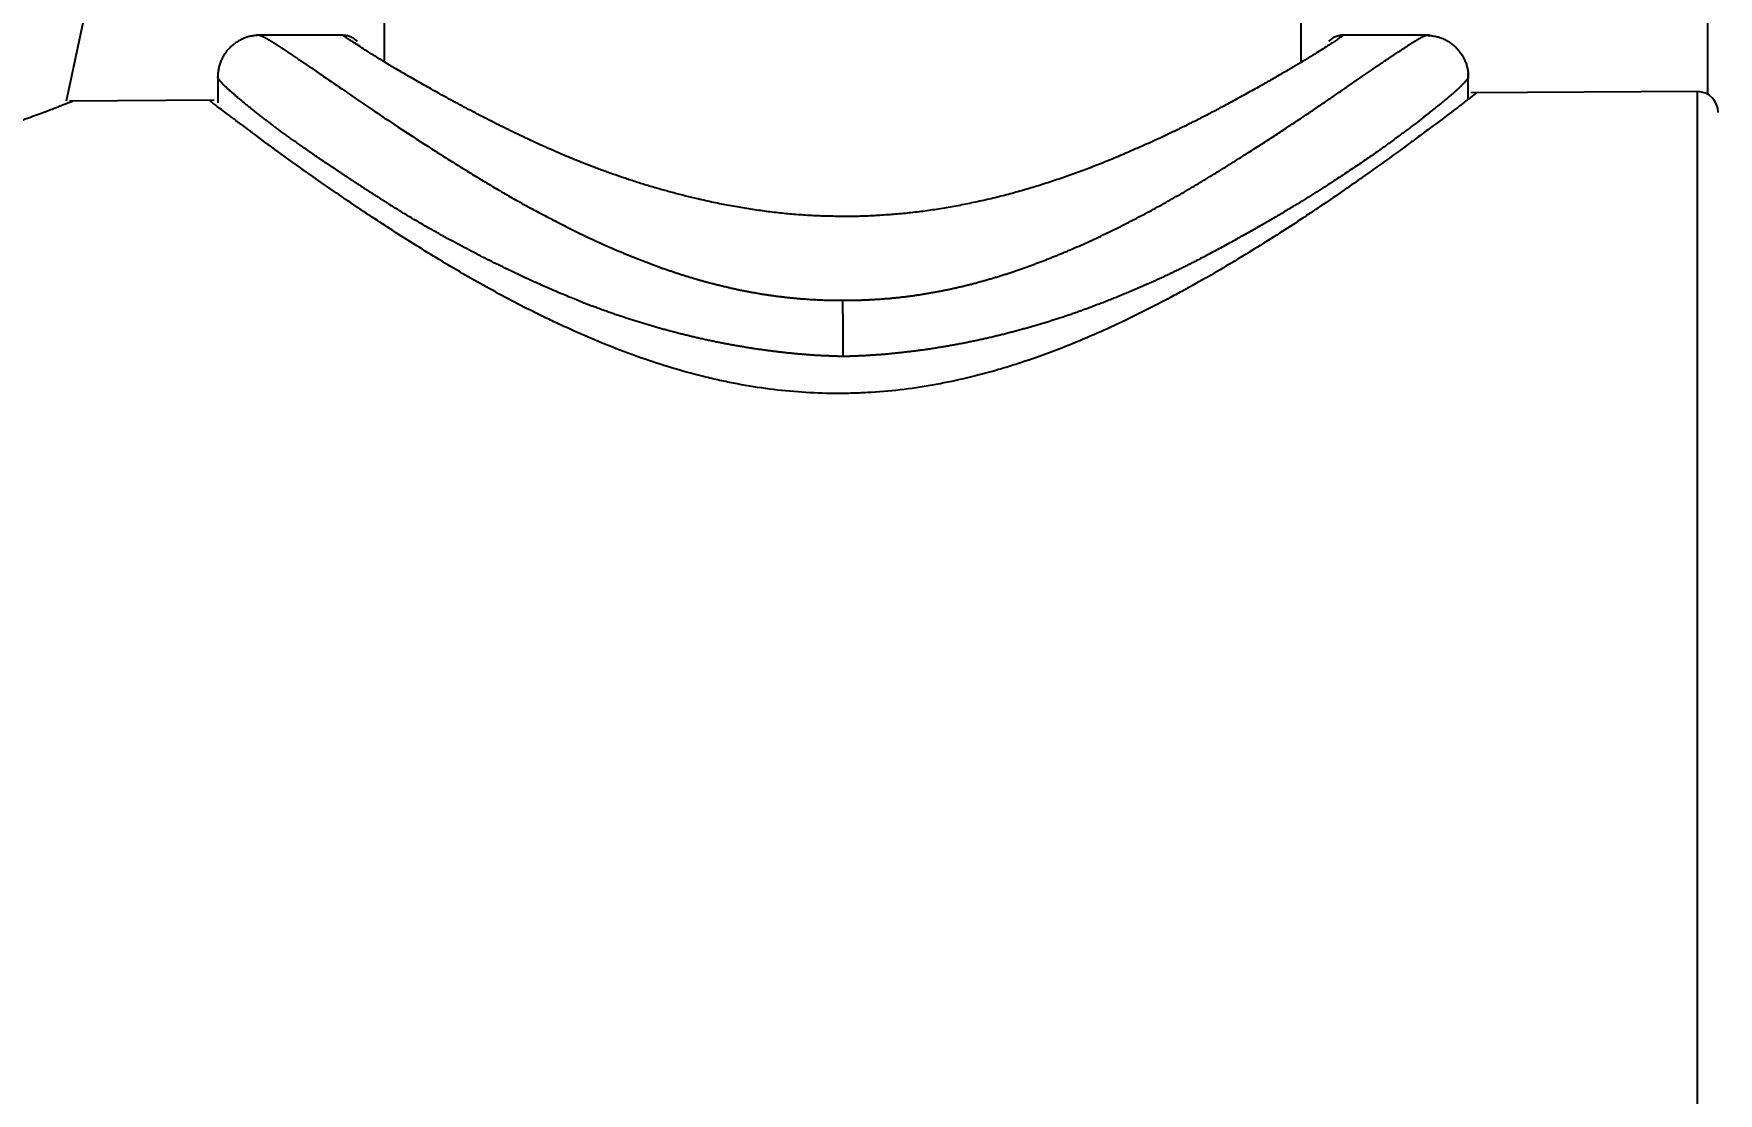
# Model space of a CAD drawing. Header units: millimetres. Extents: x 6110 to 6704, y -2661 to -1821.
# Drawn here: x 6320.66 to 6330.76, y -2222.62 to -2216.26 of the extents above; entities that cross this region are included whole.
import ezdxf

# ---------------------------------------------------------------- set-up
doc = ezdxf.new("R2010")
doc.units = ezdxf.units.MM
doc.header["$LTSCALE"] = 0.1
doc.linetypes.add('HIDDEN2', pattern=[4.7625, 3.175, -1.5875])
doc.layers.add('1', color=4, linetype='HIDDEN2', lineweight=13)
doc.layers.add('DIM', color=3, linetype='Continuous', lineweight=9)
doc.styles.get("Standard").update_dxf_attribs({"font": 'arial.ttf'})
doc.dimstyles.new('ISO-25', dxfattribs={"dimtxt": 2.5, "dimasz": 2.5, "dimexe": 1.25, "dimexo": 0.625, "dimtad": 1, "dimlfac": 5, "dimtxsty": 'Standard', "dimcen": 2.5, "dimadec": 0, "dimazin": 0, "dimtfac": 1, "dimtmove": 0, "dimatfit": 3, "dimfxl": 0, "dimarcsym": 0})

# ---------------------------------------------------------------- blocks, each defined once
blk = doc.blocks.new('*D85')
at = {"layer": 'Defpoints', "color": 0}
for p in [(6324.46, -2027.378), (6392.692, -2027.378), (6311.704, -2532.542)]:
    blk.add_point(p, dxfattribs=at)
at = {"layer": 'DIM', "color": 0, "lineweight": -2}
for p, q in [((6325.085, -2027.378), (6393.942, -2027.378)), ((6392.692, -2527.542), (6392.692, -2032.378)), ((6312.329, -2532.542), (6393.942, -2532.542))]:
    blk.add_line(p, q, dxfattribs=at)
at = {"layer": 'DIM', "color": 0}
for points in [[(6391.858, -2032.378), (6393.525, -2032.378), (6392.692, -2027.378)], [(6391.858, -2527.542), (6393.525, -2527.542), (6392.692, -2532.542)]]:
    blk.add_solid(points, dxfattribs=at)
at = {"layer": 'DIM', "color": 0, "insert": (6389.062, -2279.96), "char_height": 5, "attachment_point": 5, "rotation": 90}
blk.add_mtext('2020,7', dxfattribs=at)
blk = doc.blocks.new('*D93')
at = {"layer": 'Defpoints', "color": 0}
for p in [(6325.085, -2027.378), (6402.037, -2595.98), (6423.82, -2595.98)]:
    blk.add_point(p, dxfattribs=at)
at = {"layer": 'DIM', "color": 0, "lineweight": -2}
for p, q in [((6325.71, -2027.378), (6425.07, -2027.378)), ((6423.82, -2032.378), (6423.82, -2590.98)), ((6402.662, -2595.98), (6425.07, -2595.98))]:
    blk.add_line(p, q, dxfattribs=at)
at = {"layer": 'DIM', "color": 0}
for points in [[(6422.987, -2032.378), (6424.654, -2032.378), (6423.82, -2027.378)], [(6422.987, -2590.98), (6424.654, -2590.98), (6423.82, -2595.98)]]:
    blk.add_solid(points, dxfattribs=at)
at = {"layer": 'DIM', "color": 0, "insert": (6420.19, -2311.679), "char_height": 5, "attachment_point": 5, "rotation": 90}
blk.add_mtext('2274,4', dxfattribs=at)

msp = doc.modelspace()

# ---------------------------------------------------------------- hatches: boundary and pattern name
at = {"layer": 'DIM'}
h = msp.add_hatch(dxfattribs=at)
h.set_pattern_fill('ANSI31', color=2)
edge = h.paths.add_edge_path()
edge.add_line((6619.617, -2595.98), (6619.617, -1962.206))
edge.add_line((6634.617, -1966.11), (6619.617, -1966.11))
edge.add_line((6634.617, -2610.98), (6634.617, -1966.11))
edge.add_line((6634.617, -2610.98), (6184.457, -2610.98))
edge.add_line((6619.617, -2595.98), (6184.457, -2595.98))
edge.add_line((6184.457, -2610.98), (6184.457, -2595.98))

# ---------------------------------------------------------------- linework, layer by layer
at = {"layer": '1', "color": 7, "linetype": 'Continuous', "lineweight": -3}
for p, q in [((6322.757, -2170.522), (6322.757, -2216.425)), ((6328.257, -2216.428), (6328.257, -2177.359)), ((6330.696, -2216.622), (6330.696, -2179.129)), ((6320.852, -2216.66), (6321.208, -2214.984)), ((6322.511, -2216.267), (6321.99, -2216.267)), ((6329.029, -2216.267), (6328.496, -2216.267)), ((6321.759, -2216.493), (6321.759, -2216.672)), ((6329.259, -2216.651), (6329.259, -2216.493)), ((6321.737, -2216.657), (6320.87, -2216.663)), ((6330.634, -2216.605), (6329.276, -2216.613)), ((6330.634, -2226.555), (6330.634, -2216.605))]:
    msp.add_line(p, q, dxfattribs=at)
msp.add_arc((6330.634, -2216.73), 0.125, 0, 90, dxfattribs=at)
for points, weights in [([(6322.009, -2216.267), (6321.763, -2216.268), (6321.759, -2216.514)], [1, 0.709732772095, 0.994685985126]), ([(6329.01, -2216.267), (6329.259, -2216.268), (6329.26, -2216.517)], [1, 0.707068831388, 1]), ([(6325.51, -2218.194), (6325.51, -2218), (6325.509, -2217.856)], [1, 0.931937188824, 1])]:
    msp.add_rational_spline(points, weights, degree=2, dxfattribs=at)
for points, knots in [([(6322.009, -2216.267), (6322.01, -2216.267), (6322.01, -2216.267), (6322.011, -2216.267), (6322.011, -2216.267), (6322.012, -2216.268), (6322.013, -2216.268), (6322.014, -2216.268), (6322.015, -2216.268), (6322.015, -2216.268), (6322.016, -2216.269), (6322.017, -2216.269), (6322.018, -2216.269), (6322.019, -2216.27), (6322.021, -2216.27), (6322.022, -2216.271), (6322.023, -2216.271), (6322.024, -2216.272), (6322.026, -2216.272), (6322.027, -2216.273), (6322.028, -2216.274), (6322.03, -2216.274), (6322.031, -2216.275), (6322.033, -2216.276), (6322.034, -2216.277), (6322.036, -2216.277), (6322.038, -2216.278), (6322.039, -2216.279), (6322.041, -2216.28), (6322.043, -2216.281), (6322.045, -2216.282), (6322.046, -2216.283), (6322.048, -2216.284), (6322.05, -2216.285), (6322.052, -2216.286), (6322.054, -2216.287), (6322.057, -2216.289), (6322.059, -2216.29), (6322.061, -2216.291), (6322.063, -2216.293), (6322.065, -2216.294), (6322.068, -2216.295), (6322.07, -2216.297), (6322.072, -2216.298), (6322.075, -2216.3), (6322.077, -2216.301), (6322.08, -2216.303), (6322.083, -2216.304), (6322.085, -2216.306), (6322.088, -2216.307), (6322.091, -2216.309), (6322.093, -2216.311), (6322.096, -2216.313), (6322.099, -2216.314), (6322.102, -2216.316), (6322.105, -2216.318), (6322.108, -2216.32), (6322.111, -2216.322), (6322.114, -2216.324), (6322.117, -2216.326), (6322.12, -2216.328), (6322.123, -2216.33), (6322.127, -2216.332), (6322.13, -2216.334), (6322.133, -2216.336), (6322.137, -2216.339), (6322.14, -2216.341), (6322.143, -2216.343), (6322.147, -2216.345), (6322.15, -2216.348), (6322.154, -2216.35), (6322.158, -2216.352), (6322.161, -2216.355), (6322.165, -2216.357), (6322.169, -2216.36), (6322.173, -2216.362), (6322.177, -2216.365), (6322.18, -2216.368), (6322.184, -2216.37), (6322.188, -2216.373), (6322.192, -2216.376), (6322.197, -2216.378), (6322.201, -2216.381), (6322.205, -2216.384), (6322.209, -2216.387), (6322.213, -2216.39), (6322.218, -2216.393), (6322.222, -2216.395), (6322.226, -2216.398), (6322.231, -2216.401), (6322.235, -2216.404), (6322.24, -2216.408), (6322.244, -2216.411), (6322.249, -2216.414), (6322.254, -2216.417), (6322.258, -2216.42), (6322.263, -2216.423), (6322.268, -2216.427), (6322.273, -2216.43), (6322.278, -2216.433), (6322.283, -2216.437), (6322.288, -2216.44), (6322.293, -2216.443), (6322.298, -2216.447), (6322.303, -2216.45), (6322.308, -2216.454), (6322.313, -2216.457), (6322.318, -2216.461), (6322.358, -2216.488), (6322.437, -2216.543), (6322.57, -2216.635), (6322.719, -2216.736), (6322.883, -2216.846), (6323.03, -2216.94), (6323.148, -2217.016), (6323.233, -2217.068), (6323.319, -2217.121), (6323.406, -2217.173), (6323.494, -2217.225), (6323.583, -2217.275), (6323.674, -2217.325), (6323.766, -2217.373), (6323.859, -2217.421), (6323.953, -2217.467), (6324.048, -2217.511), (6324.12, -2217.543), (6324.166, -2217.562), (6324.187, -2217.571), (6324.207, -2217.58), (6324.228, -2217.588), (6324.249, -2217.597), (6324.269, -2217.605), (6324.29, -2217.613), (6324.311, -2217.621), (6324.332, -2217.629), (6324.352, -2217.637), (6324.373, -2217.645), (6324.394, -2217.652), (6324.414, -2217.66), (6324.435, -2217.667), (6324.456, -2217.674), (6324.477, -2217.681), (6324.497, -2217.688), (6324.518, -2217.695), (6324.539, -2217.702), (6324.559, -2217.708), (6324.58, -2217.715), (6324.601, -2217.721), (6324.621, -2217.727), (6324.642, -2217.733), (6324.663, -2217.739), (6324.683, -2217.745), (6324.704, -2217.75), (6324.725, -2217.756), (6324.745, -2217.761), (6324.766, -2217.766), (6324.787, -2217.771), (6324.808, -2217.776), (6324.828, -2217.781), (6324.849, -2217.786), (6324.87, -2217.79), (6324.89, -2217.795), (6324.911, -2217.799), (6324.932, -2217.803), (6324.952, -2217.807), (6324.973, -2217.81), (6324.994, -2217.814), (6325.014, -2217.818), (6325.035, -2217.821), (6325.055, -2217.824), (6325.076, -2217.827), (6325.097, -2217.83), (6325.117, -2217.833), (6325.138, -2217.835), (6325.159, -2217.838), (6325.179, -2217.84), (6325.2, -2217.842), (6325.221, -2217.844), (6325.241, -2217.846), (6325.262, -2217.848), (6325.283, -2217.849), (6325.303, -2217.851), (6325.324, -2217.852), (6325.344, -2217.853), (6325.365, -2217.854), (6325.386, -2217.855), (6325.406, -2217.856), (6325.427, -2217.856), (6325.448, -2217.856), (6325.468, -2217.857), (6325.489, -2217.857), (6325.503, -2217.857), (6325.509, -2217.857)], [0, 0, 0, 0, 0.002262, 0.004523, 0.006785, 0.009047, 0.011308, 0.013571, 0.015833, 0.018095, 0.020358, 0.022621, 0.024885, 0.027148, 0.029412, 0.031677, 0.033942, 0.036207, 0.038473, 0.040739, 0.043005, 0.045273, 0.04754, 0.049809, 0.052078, 0.054347, 0.056617, 0.058888, 0.06116, 0.063432, 0.065705, 0.067979, 0.070254, 0.07253, 0.074806, 0.077083, 0.079361, 0.081641, 0.083921, 0.086202, 0.088484, 0.090767, 0.093051, 0.095336, 0.097622, 0.09991, 0.102198, 0.104488, 0.106779, 0.109071, 0.111365, 0.11366, 0.115956, 0.118253, 0.120552, 0.122852, 0.125153, 0.127456, 0.129761, 0.132067, 0.134374, 0.136683, 0.138993, 0.141305, 0.143619, 0.145934, 0.148251, 0.150569, 0.152889, 0.155211, 0.157535, 0.15986, 0.162187, 0.164516, 0.166847, 0.16918, 0.171514, 0.173851, 0.176189, 0.178529, 0.180871, 0.183216, 0.185562, 0.18791, 0.19026, 0.192613, 0.194967, 0.197324, 0.199683, 0.202044, 0.204407, 0.206772, 0.20914, 0.21151, 0.213882, 0.216256, 0.218633, 0.221012, 0.223394, 0.225777, 0.228164, 0.230553, 0.232944, 0.235337, 0.237734, 0.240132, 0.242533, 0.244937, 0.247344, 0.296539, 0.346003, 0.395911, 0.44643, 0.497724, 0.52031, 0.542574, 0.56453, 0.586192, 0.607573, 0.628689, 0.649554, 0.670184, 0.690596, 0.710807, 0.730834, 0.750695, 0.754911, 0.759108, 0.763286, 0.767446, 0.771588, 0.775712, 0.779817, 0.783905, 0.787976, 0.79203, 0.796067, 0.800087, 0.80409, 0.808077, 0.812049, 0.816004, 0.819945, 0.82387, 0.827779, 0.831675, 0.835556, 0.839422, 0.843275, 0.847114, 0.85094, 0.854752, 0.858552, 0.862339, 0.866114, 0.869877, 0.873629, 0.877369, 0.881098, 0.884816, 0.888523, 0.892221, 0.895908, 0.899586, 0.903255, 0.906915, 0.910566, 0.914209, 0.917844, 0.921471, 0.925091, 0.928704, 0.93231, 0.935909, 0.939503, 0.943091, 0.946674, 0.950251, 0.953824, 0.957393, 0.960957, 0.964518, 0.968076, 0.97163, 0.975182, 0.978732, 0.982279, 0.985825, 0.98937, 0.992914, 0.996457, 1, 1, 1, 1]), ([(6328.51, -2216.267), (6328.51, -2216.267), (6328.51, -2216.267), (6328.508, -2216.269), (6328.499, -2216.276), (6328.485, -2216.285), (6328.465, -2216.299), (6328.439, -2216.316), (6328.408, -2216.336), (6328.371, -2216.359), (6328.328, -2216.386), (6328.28, -2216.415), (6328.226, -2216.448), (6328.166, -2216.483), (6328.1, -2216.521), (6328.029, -2216.562), (6327.953, -2216.605), (6327.87, -2216.65), (6327.803, -2216.686), (6327.755, -2216.712), (6327.727, -2216.727), (6327.698, -2216.742), (6327.669, -2216.757), (6327.64, -2216.772), (6327.61, -2216.787), (6327.58, -2216.802), (6327.55, -2216.817), (6327.519, -2216.832), (6327.487, -2216.847), (6327.456, -2216.862), (6327.423, -2216.878), (6327.391, -2216.893), (6327.358, -2216.908), (6327.324, -2216.923), (6327.291, -2216.938), (6327.256, -2216.953), (6327.205, -2216.975), (6327.136, -2217.005), (6327.049, -2217.04), (6326.961, -2217.074), (6326.872, -2217.106), (6326.784, -2217.137), (6326.694, -2217.166), (6326.604, -2217.193), (6326.513, -2217.219), (6326.437, -2217.238), (6326.375, -2217.253), (6326.328, -2217.263), (6326.281, -2217.273), (6326.235, -2217.283), (6326.188, -2217.292), (6326.141, -2217.3), (6326.094, -2217.308), (6326.047, -2217.315), (6326, -2217.322), (6325.954, -2217.328), (6325.907, -2217.333), (6325.86, -2217.338), (6325.813, -2217.342), (6325.766, -2217.345), (6325.719, -2217.348), (6325.672, -2217.351), (6325.625, -2217.353), (6325.578, -2217.354), (6325.531, -2217.354), (6325.485, -2217.354), (6325.438, -2217.353), (6325.391, -2217.352), (6325.344, -2217.35), (6325.297, -2217.348), (6325.25, -2217.344), (6325.203, -2217.341), (6325.156, -2217.336), (6325.109, -2217.331), (6325.062, -2217.326), (6325.015, -2217.319), (6324.968, -2217.313), (6324.921, -2217.305), (6324.874, -2217.297), (6324.827, -2217.289), (6324.78, -2217.28), (6324.733, -2217.27), (6324.686, -2217.26), (6324.63, -2217.247), (6324.567, -2217.232), (6324.495, -2217.213), (6324.425, -2217.194), (6324.356, -2217.174), (6324.287, -2217.153), (6324.219, -2217.131), (6324.152, -2217.108), (6324.086, -2217.085), (6324.021, -2217.06), (6323.957, -2217.036), (6323.893, -2217.01), (6323.83, -2216.984), (6323.768, -2216.957), (6323.707, -2216.93), (6323.647, -2216.903), (6323.588, -2216.875), (6323.529, -2216.847), (6323.472, -2216.819), (6323.415, -2216.79), (6323.359, -2216.762), (6323.304, -2216.733), (6323.233, -2216.695), (6323.147, -2216.65), (6323.053, -2216.597), (6322.965, -2216.548), (6322.886, -2216.502), (6322.814, -2216.46), (6322.749, -2216.421), (6322.692, -2216.386), (6322.643, -2216.355), (6322.602, -2216.328), (6322.568, -2216.306), (6322.541, -2216.289), (6322.523, -2216.276), (6322.512, -2216.269), (6322.51, -2216.267), (6322.51, -2216.267)], [0, 0, 0, 0, 0.002467, 0.016317, 0.030077, 0.043771, 0.057424, 0.07106, 0.084706, 0.098386, 0.112124, 0.125946, 0.139875, 0.153936, 0.16815, 0.18254, 0.197128, 0.211934, 0.226977, 0.231563, 0.236145, 0.240723, 0.245297, 0.249869, 0.25444, 0.259009, 0.263578, 0.268147, 0.272718, 0.27729, 0.281865, 0.286443, 0.291024, 0.295611, 0.300202, 0.3048, 0.309404, 0.320715, 0.331828, 0.342752, 0.353501, 0.364085, 0.374518, 0.384812, 0.394982, 0.405041, 0.410147, 0.415218, 0.420255, 0.425261, 0.430237, 0.435184, 0.440106, 0.445003, 0.449878, 0.454733, 0.459569, 0.464388, 0.469194, 0.473986, 0.478769, 0.483543, 0.488311, 0.493075, 0.497836, 0.502598, 0.507362, 0.51213, 0.516904, 0.521687, 0.52648, 0.531286, 0.536106, 0.540943, 0.545798, 0.550674, 0.555572, 0.560494, 0.565443, 0.570419, 0.575426, 0.580465, 0.585536, 0.590644, 0.598527, 0.606405, 0.614282, 0.622163, 0.630055, 0.637963, 0.645892, 0.653847, 0.661834, 0.669858, 0.677924, 0.686037, 0.694202, 0.702425, 0.710709, 0.71906, 0.727482, 0.73598, 0.744557, 0.753219, 0.761969, 0.770812, 0.788207, 0.805314, 0.822167, 0.8388, 0.855248, 0.871549, 0.887741, 0.903861, 0.919951, 0.936048, 0.952193, 0.968424, 0.984781, 1, 1, 1, 1]), ([(6322.598, -2216.304), (6322.592, -2216.298), (6322.579, -2216.287), (6322.556, -2216.276), (6322.533, -2216.269), (6322.517, -2216.268), (6322.51, -2216.268)], [0, 0, 0, 0, 0.26286, 0.520028, 0.766892, 1, 1, 1, 1]), ([(6325.509, -2217.857), (6325.513, -2217.857), (6325.521, -2217.857), (6325.532, -2217.857), (6325.544, -2217.857), (6325.555, -2217.857), (6325.567, -2217.856), (6325.578, -2217.856), (6325.589, -2217.856), (6325.601, -2217.856), (6325.612, -2217.856), (6325.624, -2217.855), (6325.635, -2217.855), (6325.646, -2217.854), (6325.658, -2217.854), (6325.669, -2217.853), (6325.681, -2217.853), (6325.692, -2217.852), (6325.704, -2217.851), (6325.715, -2217.851), (6325.726, -2217.85), (6325.738, -2217.849), (6325.749, -2217.848), (6325.761, -2217.847), (6325.772, -2217.847), (6325.784, -2217.846), (6325.795, -2217.845), (6325.806, -2217.843), (6325.818, -2217.842), (6325.829, -2217.841), (6325.841, -2217.84), (6325.852, -2217.839), (6325.864, -2217.837), (6325.875, -2217.836), (6325.886, -2217.835), (6325.898, -2217.833), (6325.909, -2217.832), (6325.921, -2217.83), (6325.932, -2217.829), (6325.944, -2217.827), (6325.955, -2217.825), (6325.966, -2217.824), (6325.978, -2217.822), (6325.989, -2217.82), (6326.001, -2217.818), (6326.012, -2217.816), (6326.024, -2217.814), (6326.035, -2217.812), (6326.047, -2217.81), (6326.058, -2217.808), (6326.069, -2217.806), (6326.081, -2217.804), (6326.092, -2217.802), (6326.104, -2217.8), (6326.115, -2217.797), (6326.127, -2217.795), (6326.138, -2217.793), (6326.15, -2217.79), (6326.161, -2217.788), (6326.172, -2217.785), (6326.184, -2217.783), (6326.195, -2217.78), (6326.207, -2217.777), (6326.218, -2217.775), (6326.23, -2217.772), (6326.241, -2217.769), (6326.253, -2217.766), (6326.264, -2217.764), (6326.275, -2217.761), (6326.287, -2217.758), (6326.298, -2217.755), (6326.31, -2217.752), (6326.321, -2217.749), (6326.333, -2217.745), (6326.344, -2217.742), (6326.356, -2217.739), (6326.367, -2217.736), (6326.379, -2217.733), (6326.39, -2217.729), (6326.402, -2217.726), (6326.413, -2217.723), (6326.424, -2217.719), (6326.436, -2217.716), (6326.447, -2217.712), (6326.459, -2217.708), (6326.47, -2217.705), (6326.482, -2217.701), (6326.493, -2217.698), (6326.505, -2217.694), (6326.516, -2217.69), (6326.528, -2217.686), (6326.539, -2217.682), (6326.551, -2217.679), (6326.562, -2217.675), (6326.574, -2217.671), (6326.585, -2217.667), (6326.597, -2217.663), (6326.608, -2217.658), (6326.619, -2217.654), (6326.631, -2217.65), (6326.642, -2217.646), (6326.654, -2217.642), (6326.665, -2217.637), (6326.677, -2217.633), (6326.688, -2217.629), (6326.7, -2217.624), (6326.711, -2217.62), (6326.723, -2217.616), (6326.734, -2217.611), (6326.746, -2217.607), (6326.757, -2217.602), (6326.769, -2217.597), (6326.78, -2217.593), (6326.792, -2217.588), (6326.803, -2217.583), (6326.815, -2217.579), (6326.826, -2217.574), (6326.838, -2217.569), (6326.849, -2217.564), (6326.861, -2217.559), (6326.904, -2217.541), (6326.978, -2217.508), (6327.082, -2217.459), (6327.184, -2217.409), (6327.285, -2217.357), (6327.385, -2217.304), (6327.483, -2217.249), (6327.58, -2217.193), (6327.675, -2217.136), (6327.769, -2217.079), (6327.862, -2217.021), (6327.949, -2216.966), (6328.03, -2216.914), (6328.104, -2216.866), (6328.176, -2216.818), (6328.245, -2216.773), (6328.311, -2216.728), (6328.374, -2216.685), (6328.435, -2216.644), (6328.493, -2216.604), (6328.548, -2216.566), (6328.6, -2216.53), (6328.65, -2216.496), (6328.685, -2216.472), (6328.707, -2216.456), (6328.718, -2216.449), (6328.729, -2216.442), (6328.739, -2216.435), (6328.749, -2216.428), (6328.759, -2216.421), (6328.769, -2216.414), (6328.779, -2216.408), (6328.788, -2216.401), (6328.797, -2216.395), (6328.806, -2216.389), (6328.815, -2216.383), (6328.824, -2216.377), (6328.832, -2216.372), (6328.841, -2216.366), (6328.849, -2216.361), (6328.857, -2216.356), (6328.864, -2216.35), (6328.872, -2216.346), (6328.879, -2216.341), (6328.886, -2216.336), (6328.893, -2216.332), (6328.9, -2216.327), (6328.906, -2216.323), (6328.913, -2216.319), (6328.919, -2216.315), (6328.925, -2216.311), (6328.93, -2216.308), (6328.936, -2216.304), (6328.941, -2216.301), (6328.947, -2216.298), (6328.952, -2216.295), (6328.956, -2216.292), (6328.961, -2216.29), (6328.965, -2216.287), (6328.97, -2216.285), (6328.974, -2216.282), (6328.977, -2216.28), (6328.981, -2216.278), (6328.984, -2216.277), (6328.988, -2216.275), (6328.991, -2216.273), (6328.994, -2216.272), (6328.996, -2216.271), (6328.999, -2216.27), (6329.001, -2216.269), (6329.003, -2216.268), (6329.005, -2216.268), (6329.007, -2216.268), (6329.008, -2216.267), (6329.009, -2216.267), (6329.009, -2216.267)], [0, 0, 0, 0, 0.001961, 0.003921, 0.005882, 0.007843, 0.009804, 0.011765, 0.013727, 0.015689, 0.017652, 0.019615, 0.021579, 0.023544, 0.025509, 0.027475, 0.029441, 0.031409, 0.033377, 0.035347, 0.037317, 0.039289, 0.041262, 0.043236, 0.045212, 0.047188, 0.049166, 0.051146, 0.053127, 0.05511, 0.057094, 0.05908, 0.061068, 0.063057, 0.065049, 0.067042, 0.069037, 0.071035, 0.073034, 0.075036, 0.077039, 0.079045, 0.081054, 0.083064, 0.085077, 0.087093, 0.089111, 0.091132, 0.093155, 0.095181, 0.09721, 0.099241, 0.101276, 0.103313, 0.105353, 0.107396, 0.109442, 0.111492, 0.113544, 0.1156, 0.117659, 0.119721, 0.121787, 0.123856, 0.125929, 0.128005, 0.130084, 0.132168, 0.134255, 0.136345, 0.13844, 0.140538, 0.14264, 0.144746, 0.146856, 0.14897, 0.151088, 0.15321, 0.155336, 0.157466, 0.159601, 0.16174, 0.163883, 0.166031, 0.168183, 0.170339, 0.1725, 0.174666, 0.176836, 0.179011, 0.18119, 0.183374, 0.185563, 0.187757, 0.189955, 0.192159, 0.194367, 0.196581, 0.198799, 0.201023, 0.203251, 0.205485, 0.207724, 0.209968, 0.212217, 0.214472, 0.216732, 0.218997, 0.221268, 0.223544, 0.225826, 0.228113, 0.230406, 0.232704, 0.235008, 0.237318, 0.239634, 0.241955, 0.244282, 0.246614, 0.248953, 0.270588, 0.292431, 0.314505, 0.336834, 0.359438, 0.38234, 0.405559, 0.429115, 0.453027, 0.477311, 0.501986, 0.523443, 0.544765, 0.565964, 0.587052, 0.60804, 0.628941, 0.649766, 0.670529, 0.691241, 0.711915, 0.732564, 0.7532, 0.758216, 0.763223, 0.768218, 0.773204, 0.778179, 0.783145, 0.788102, 0.793049, 0.797986, 0.802915, 0.807836, 0.812747, 0.817651, 0.822546, 0.827433, 0.832313, 0.837186, 0.842051, 0.846909, 0.85176, 0.856605, 0.861443, 0.866275, 0.871102, 0.875922, 0.880737, 0.885547, 0.890352, 0.895152, 0.899948, 0.904739, 0.909526, 0.914309, 0.919088, 0.923864, 0.928637, 0.933407, 0.938174, 0.942938, 0.947701, 0.952461, 0.957219, 0.961976, 0.966731, 0.971485, 0.976239, 0.980991, 0.985744, 0.990496, 0.995248, 1, 1, 1, 1]), ([(6328.509, -2216.267), (6328.502, -2216.267), (6328.486, -2216.269), (6328.463, -2216.275), (6328.44, -2216.287), (6328.427, -2216.298), (6328.421, -2216.304)], [0, 0, 0, 0, 0.23308, 0.480082, 0.737322, 1, 1, 1, 1]), ([(6325.509, -2218.194), (6325.505, -2218.194), (6325.497, -2218.194), (6325.485, -2218.194), (6325.472, -2218.193), (6325.46, -2218.193), (6325.448, -2218.192), (6325.435, -2218.192), (6325.423, -2218.191), (6325.41, -2218.191), (6325.398, -2218.19), (6325.385, -2218.19), (6325.373, -2218.189), (6325.36, -2218.188), (6325.348, -2218.188), (6325.335, -2218.187), (6325.322, -2218.186), (6325.31, -2218.185), (6325.297, -2218.184), (6325.285, -2218.183), (6325.272, -2218.182), (6325.259, -2218.181), (6325.247, -2218.18), (6325.234, -2218.179), (6325.221, -2218.178), (6325.208, -2218.176), (6325.196, -2218.175), (6325.183, -2218.174), (6325.17, -2218.173), (6325.157, -2218.171), (6325.145, -2218.17), (6325.132, -2218.168), (6325.119, -2218.167), (6325.106, -2218.165), (6325.093, -2218.164), (6325.081, -2218.162), (6325.068, -2218.16), (6325.055, -2218.159), (6325.042, -2218.157), (6325.029, -2218.155), (6325.016, -2218.153), (6325.003, -2218.152), (6324.99, -2218.15), (6324.977, -2218.148), (6324.964, -2218.146), (6324.952, -2218.144), (6324.939, -2218.142), (6324.926, -2218.14), (6324.913, -2218.137), (6324.9, -2218.135), (6324.887, -2218.133), (6324.874, -2218.131), (6324.861, -2218.128), (6324.847, -2218.126), (6324.834, -2218.124), (6324.821, -2218.121), (6324.808, -2218.119), (6324.795, -2218.116), (6324.782, -2218.114), (6324.769, -2218.111), (6324.756, -2218.109), (6324.743, -2218.106), (6324.73, -2218.103), (6324.717, -2218.1), (6324.704, -2218.098), (6324.69, -2218.095), (6324.677, -2218.092), (6324.664, -2218.089), (6324.651, -2218.086), (6324.638, -2218.083), (6324.625, -2218.08), (6324.612, -2218.077), (6324.598, -2218.074), (6324.585, -2218.071), (6324.572, -2218.067), (6324.559, -2218.064), (6324.546, -2218.061), (6324.532, -2218.058), (6324.519, -2218.054), (6324.506, -2218.051), (6324.493, -2218.047), (6324.48, -2218.044), (6324.466, -2218.04), (6324.453, -2218.037), (6324.44, -2218.033), (6324.427, -2218.03), (6324.414, -2218.026), (6324.4, -2218.022), (6324.387, -2218.018), (6324.374, -2218.015), (6324.361, -2218.011), (6324.348, -2218.007), (6324.334, -2218.003), (6324.321, -2217.999), (6324.308, -2217.995), (6324.295, -2217.991), (6324.281, -2217.987), (6324.268, -2217.983), (6324.255, -2217.979), (6324.242, -2217.974), (6324.229, -2217.97), (6324.215, -2217.966), (6324.202, -2217.961), (6324.189, -2217.957), (6324.176, -2217.953), (6324.162, -2217.948), (6324.149, -2217.944), (6324.136, -2217.939), (6324.123, -2217.935), (6324.11, -2217.93), (6324.097, -2217.925), (6324.083, -2217.921), (6324.07, -2217.916), (6324.057, -2217.911), (6324.044, -2217.906), (6324.031, -2217.901), (6324.017, -2217.896), (6324.004, -2217.892), (6323.991, -2217.887), (6323.978, -2217.882), (6323.957, -2217.874), (6323.928, -2217.862), (6323.891, -2217.847), (6323.852, -2217.831), (6323.811, -2217.814), (6323.768, -2217.795), (6323.724, -2217.776), (6323.678, -2217.756), (6323.631, -2217.734), (6323.583, -2217.712), (6323.533, -2217.688), (6323.481, -2217.663), (6323.429, -2217.638), (6323.375, -2217.611), (6323.32, -2217.583), (6323.264, -2217.554), (6323.208, -2217.524), (6323.15, -2217.493), (6323.092, -2217.461), (6323.033, -2217.428), (6322.973, -2217.394), (6322.913, -2217.358), (6322.853, -2217.322), (6322.807, -2217.293), (6322.774, -2217.272), (6322.754, -2217.26), (6322.734, -2217.247), (6322.715, -2217.235), (6322.696, -2217.223), (6322.677, -2217.211), (6322.659, -2217.199), (6322.64, -2217.187), (6322.622, -2217.175), (6322.604, -2217.163), (6322.586, -2217.152), (6322.569, -2217.14), (6322.552, -2217.129), (6322.535, -2217.118), (6322.518, -2217.107), (6322.501, -2217.096), (6322.485, -2217.085), (6322.469, -2217.074), (6322.453, -2217.063), (6322.437, -2217.053), (6322.421, -2217.042), (6322.406, -2217.032), (6322.391, -2217.022), (6322.376, -2217.012), (6322.362, -2217.002), (6322.347, -2216.992), (6322.333, -2216.982), (6322.319, -2216.972), (6322.305, -2216.963), (6322.292, -2216.953), (6322.278, -2216.944), (6322.265, -2216.935), (6322.252, -2216.925), (6322.239, -2216.916), (6322.227, -2216.907), (6322.214, -2216.898), (6322.202, -2216.89), (6322.19, -2216.881), (6322.178, -2216.873), (6322.167, -2216.864), (6322.156, -2216.856), (6322.144, -2216.848), (6322.133, -2216.84), (6322.123, -2216.832), (6322.112, -2216.824), (6322.102, -2216.816), (6322.091, -2216.808), (6322.081, -2216.801), (6322.071, -2216.793), (6322.062, -2216.786), (6322.052, -2216.779), (6322.043, -2216.772), (6322.033, -2216.764), (6322.023, -2216.756), (6322.012, -2216.748), (6322.002, -2216.74), (6321.992, -2216.732), (6321.982, -2216.724), (6321.972, -2216.716), (6321.962, -2216.708), (6321.953, -2216.701), (6321.944, -2216.694), (6321.935, -2216.687), (6321.926, -2216.68), (6321.918, -2216.673), (6321.91, -2216.666), (6321.902, -2216.659), (6321.894, -2216.653), (6321.886, -2216.647), (6321.879, -2216.641), (6321.872, -2216.635), (6321.865, -2216.629), (6321.859, -2216.623), (6321.852, -2216.617), (6321.846, -2216.612), (6321.84, -2216.607), (6321.834, -2216.602), (6321.829, -2216.597), (6321.823, -2216.592), (6321.818, -2216.587), (6321.813, -2216.582), (6321.809, -2216.578), (6321.804, -2216.574), (6321.8, -2216.57), (6321.796, -2216.566), (6321.792, -2216.562), (6321.789, -2216.558), (6321.785, -2216.555), (6321.782, -2216.551), (6321.779, -2216.548), (6321.776, -2216.545), (6321.774, -2216.542), (6321.772, -2216.539), (6321.769, -2216.536), (6321.768, -2216.534), (6321.766, -2216.531), (6321.764, -2216.529), (6321.763, -2216.527), (6321.762, -2216.525), (6321.761, -2216.523), (6321.76, -2216.521), (6321.76, -2216.52), (6321.76, -2216.519), (6321.76, -2216.518), (6321.759, -2216.517)], [0, 0, 0, 0, 0.002005, 0.004013, 0.006024, 0.008038, 0.010055, 0.012075, 0.014099, 0.016125, 0.018154, 0.020187, 0.022222, 0.024261, 0.026303, 0.028349, 0.030397, 0.032449, 0.034504, 0.036562, 0.038624, 0.040689, 0.042757, 0.044829, 0.046904, 0.048982, 0.051064, 0.05315, 0.055239, 0.057331, 0.059427, 0.061526, 0.063629, 0.065735, 0.067845, 0.069959, 0.072076, 0.074197, 0.076322, 0.07845, 0.080582, 0.082717, 0.084857, 0.087, 0.089146, 0.091297, 0.093451, 0.095609, 0.097771, 0.099937, 0.102107, 0.10428, 0.106458, 0.108639, 0.110824, 0.113014, 0.115207, 0.117404, 0.119605, 0.12181, 0.124019, 0.126233, 0.12845, 0.130671, 0.132897, 0.135126, 0.13736, 0.139597, 0.141839, 0.144085, 0.146336, 0.14859, 0.150849, 0.153112, 0.155379, 0.15765, 0.159926, 0.162205, 0.16449, 0.166778, 0.169071, 0.171368, 0.173669, 0.175975, 0.178285, 0.1806, 0.182919, 0.185243, 0.18757, 0.189903, 0.19224, 0.194581, 0.196927, 0.199277, 0.201631, 0.203991, 0.206355, 0.208723, 0.211096, 0.213473, 0.215855, 0.218242, 0.220634, 0.223029, 0.22543, 0.227835, 0.230245, 0.23266, 0.235079, 0.237503, 0.239932, 0.242365, 0.244803, 0.247246, 0.249694, 0.252146, 0.254604, 0.257066, 0.259532, 0.262004, 0.26448, 0.271254, 0.278411, 0.285954, 0.293882, 0.302195, 0.310893, 0.319978, 0.329448, 0.339303, 0.349545, 0.360173, 0.371187, 0.382587, 0.394374, 0.406547, 0.419106, 0.432051, 0.445384, 0.459102, 0.473207, 0.487699, 0.502578, 0.517843, 0.522992, 0.52812, 0.533227, 0.538312, 0.543376, 0.548418, 0.55344, 0.55844, 0.563419, 0.568376, 0.573313, 0.578228, 0.583122, 0.587995, 0.592847, 0.597677, 0.602487, 0.607275, 0.612043, 0.616789, 0.621515, 0.626219, 0.630903, 0.635566, 0.640208, 0.644829, 0.649429, 0.654008, 0.658567, 0.663104, 0.667621, 0.672118, 0.676593, 0.681048, 0.685483, 0.689897, 0.69429, 0.698663, 0.703015, 0.707347, 0.711658, 0.715949, 0.72022, 0.72447, 0.7287, 0.732909, 0.737099, 0.741268, 0.745417, 0.749546, 0.753655, 0.757744, 0.761812, 0.766775, 0.771724, 0.776661, 0.781584, 0.786494, 0.791392, 0.796276, 0.801148, 0.806008, 0.810854, 0.815689, 0.820511, 0.825321, 0.830118, 0.834904, 0.839677, 0.844439, 0.849189, 0.853927, 0.858654, 0.863369, 0.868073, 0.872766, 0.877447, 0.882117, 0.886776, 0.891425, 0.896062, 0.900689, 0.905306, 0.909912, 0.914507, 0.919092, 0.923668, 0.928233, 0.932788, 0.937333, 0.941869, 0.946395, 0.950911, 0.955419, 0.959916, 0.964405, 0.968885, 0.973356, 0.977818, 0.982271, 0.986716, 0.991152, 0.99558, 1, 1, 1, 1]), ([(6329.259, -2216.517), (6329.259, -2216.518), (6329.259, -2216.518), (6329.259, -2216.519), (6329.259, -2216.519), (6329.259, -2216.52), (6329.259, -2216.521), (6329.258, -2216.522), (6329.258, -2216.523), (6329.258, -2216.524), (6329.257, -2216.525), (6329.257, -2216.526), (6329.256, -2216.527), (6329.255, -2216.528), (6329.255, -2216.529), (6329.254, -2216.53), (6329.253, -2216.531), (6329.252, -2216.533), (6329.251, -2216.534), (6329.25, -2216.535), (6329.249, -2216.537), (6329.248, -2216.538), (6329.247, -2216.54), (6329.246, -2216.541), (6329.245, -2216.543), (6329.243, -2216.544), (6329.242, -2216.546), (6329.24, -2216.547), (6329.239, -2216.549), (6329.237, -2216.551), (6329.236, -2216.553), (6329.234, -2216.554), (6329.232, -2216.556), (6329.23, -2216.558), (6329.228, -2216.56), (6329.226, -2216.562), (6329.224, -2216.564), (6329.222, -2216.566), (6329.22, -2216.568), (6329.218, -2216.57), (6329.216, -2216.573), (6329.214, -2216.575), (6329.211, -2216.577), (6329.209, -2216.579), (6329.206, -2216.582), (6329.204, -2216.584), (6329.201, -2216.587), (6329.199, -2216.589), (6329.196, -2216.592), (6329.193, -2216.594), (6329.19, -2216.597), (6329.187, -2216.599), (6329.184, -2216.602), (6329.181, -2216.605), (6329.178, -2216.607), (6329.175, -2216.61), (6329.172, -2216.613), (6329.169, -2216.616), (6329.165, -2216.619), (6329.162, -2216.622), (6329.158, -2216.625), (6329.155, -2216.628), (6329.151, -2216.631), (6329.148, -2216.634), (6329.144, -2216.637), (6329.14, -2216.64), (6329.136, -2216.644), (6329.132, -2216.647), (6329.129, -2216.65), (6329.124, -2216.654), (6329.12, -2216.657), (6329.116, -2216.66), (6329.112, -2216.664), (6329.108, -2216.667), (6329.103, -2216.671), (6329.099, -2216.675), (6329.095, -2216.678), (6329.09, -2216.682), (6329.085, -2216.686), (6329.081, -2216.689), (6329.076, -2216.693), (6329.071, -2216.697), (6329.066, -2216.701), (6329.062, -2216.705), (6329.057, -2216.709), (6329.052, -2216.713), (6329.046, -2216.717), (6329.041, -2216.721), (6329.036, -2216.725), (6329.031, -2216.729), (6329.025, -2216.733), (6329.02, -2216.738), (6329.015, -2216.742), (6329.009, -2216.746), (6329.003, -2216.751), (6328.998, -2216.755), (6328.992, -2216.759), (6328.975, -2216.773), (6328.945, -2216.796), (6328.898, -2216.831), (6328.847, -2216.869), (6328.791, -2216.91), (6328.729, -2216.955), (6328.661, -2217.002), (6328.587, -2217.053), (6328.507, -2217.106), (6328.42, -2217.163), (6328.325, -2217.223), (6328.248, -2217.271), (6328.191, -2217.305), (6328.158, -2217.325), (6328.124, -2217.346), (6328.09, -2217.366), (6328.055, -2217.386), (6328.02, -2217.406), (6327.985, -2217.426), (6327.949, -2217.447), (6327.913, -2217.467), (6327.876, -2217.487), (6327.839, -2217.508), (6327.802, -2217.528), (6327.764, -2217.549), (6327.726, -2217.569), (6327.691, -2217.588), (6327.661, -2217.603), (6327.635, -2217.617), (6327.609, -2217.63), (6327.583, -2217.643), (6327.557, -2217.656), (6327.53, -2217.669), (6327.504, -2217.682), (6327.477, -2217.695), (6327.45, -2217.708), (6327.422, -2217.721), (6327.395, -2217.733), (6327.367, -2217.746), (6327.34, -2217.758), (6327.312, -2217.77), (6327.283, -2217.783), (6327.255, -2217.795), (6327.227, -2217.807), (6327.198, -2217.819), (6327.169, -2217.831), (6327.14, -2217.842), (6327.111, -2217.854), (6327.082, -2217.866), (6327.053, -2217.877), (6327.025, -2217.887), (6326.998, -2217.898), (6326.972, -2217.908), (6326.945, -2217.917), (6326.918, -2217.927), (6326.891, -2217.937), (6326.864, -2217.946), (6326.836, -2217.955), (6326.809, -2217.964), (6326.782, -2217.973), (6326.755, -2217.981), (6326.728, -2217.99), (6326.701, -2217.998), (6326.674, -2218.006), (6326.647, -2218.014), (6326.62, -2218.022), (6326.593, -2218.029), (6326.566, -2218.037), (6326.539, -2218.044), (6326.512, -2218.051), (6326.485, -2218.058), (6326.458, -2218.065), (6326.431, -2218.071), (6326.404, -2218.078), (6326.377, -2218.084), (6326.35, -2218.09), (6326.323, -2218.096), (6326.296, -2218.102), (6326.269, -2218.107), (6326.242, -2218.113), (6326.215, -2218.118), (6326.189, -2218.123), (6326.162, -2218.128), (6326.135, -2218.133), (6326.109, -2218.137), (6326.082, -2218.141), (6326.055, -2218.146), (6326.029, -2218.15), (6326.002, -2218.154), (6325.976, -2218.157), (6325.95, -2218.161), (6325.923, -2218.164), (6325.897, -2218.167), (6325.871, -2218.17), (6325.844, -2218.173), (6325.818, -2218.176), (6325.792, -2218.178), (6325.766, -2218.181), (6325.74, -2218.183), (6325.714, -2218.185), (6325.689, -2218.186), (6325.663, -2218.188), (6325.637, -2218.19), (6325.611, -2218.191), (6325.586, -2218.192), (6325.56, -2218.193), (6325.535, -2218.194), (6325.518, -2218.194), (6325.51, -2218.194)], [0, 0, 0, 0, 0.002347, 0.004697, 0.007048, 0.009402, 0.011759, 0.014117, 0.016478, 0.018841, 0.021206, 0.023574, 0.025944, 0.028316, 0.030691, 0.033068, 0.035447, 0.037829, 0.040214, 0.042601, 0.04499, 0.047382, 0.049776, 0.052173, 0.054572, 0.056974, 0.059379, 0.061786, 0.064196, 0.066609, 0.069024, 0.071441, 0.073862, 0.076285, 0.078711, 0.08114, 0.083571, 0.086005, 0.088442, 0.090882, 0.093324, 0.095769, 0.098217, 0.100669, 0.103122, 0.105579, 0.108039, 0.110501, 0.112967, 0.115435, 0.117907, 0.120381, 0.122859, 0.125339, 0.127823, 0.130309, 0.132799, 0.135291, 0.137787, 0.140286, 0.142788, 0.145293, 0.147801, 0.150312, 0.152827, 0.155344, 0.157865, 0.160389, 0.162917, 0.165447, 0.167981, 0.170518, 0.173059, 0.175603, 0.17815, 0.1807, 0.183254, 0.185811, 0.188371, 0.190935, 0.193502, 0.196073, 0.198647, 0.201224, 0.203805, 0.20639, 0.208978, 0.211569, 0.214164, 0.216762, 0.219364, 0.22197, 0.224579, 0.227191, 0.229807, 0.232427, 0.235051, 0.237678, 0.255755, 0.274656, 0.294387, 0.314949, 0.336346, 0.358581, 0.381656, 0.405573, 0.430333, 0.45594, 0.482393, 0.490732, 0.499077, 0.507427, 0.515783, 0.524145, 0.532512, 0.540886, 0.549264, 0.557649, 0.566039, 0.574435, 0.582837, 0.591244, 0.599658, 0.608076, 0.613615, 0.619156, 0.624697, 0.630239, 0.635783, 0.641329, 0.646876, 0.652424, 0.657974, 0.663525, 0.669078, 0.674632, 0.680189, 0.685747, 0.691307, 0.696869, 0.702433, 0.707998, 0.713566, 0.719136, 0.724708, 0.730282, 0.735858, 0.740923, 0.745968, 0.750992, 0.755997, 0.760981, 0.765947, 0.770892, 0.775818, 0.780725, 0.785612, 0.790481, 0.79533, 0.80016, 0.804971, 0.809764, 0.814538, 0.819294, 0.824031, 0.82875, 0.833451, 0.838134, 0.842799, 0.847447, 0.852076, 0.856688, 0.861283, 0.865861, 0.870421, 0.874965, 0.879491, 0.884001, 0.888495, 0.892972, 0.897432, 0.901877, 0.906306, 0.910718, 0.915115, 0.919497, 0.923863, 0.928214, 0.932549, 0.93687, 0.941176, 0.945467, 0.949744, 0.954007, 0.958255, 0.96249, 0.966711, 0.970918, 0.975111, 0.979292, 0.983459, 0.987613, 0.991755, 0.995884, 1, 1, 1, 1]), ([(6327.436, -2217.86), (6327.333, -2217.915), (6327.226, -2217.968), (6327.062, -2218.043), (6327.007, -2218.067), (6326.894, -2218.115), (6326.837, -2218.138), (6326.721, -2218.182), (6326.662, -2218.203), (6326.572, -2218.233), (6326.542, -2218.243), (6326.496, -2218.257), (6326.481, -2218.262), (6326.45, -2218.271), (6326.435, -2218.275), (6326.296, -2218.315), (6326.171, -2218.344), (6325.917, -2218.389), (6325.787, -2218.404), (6325.639, -2218.412), (6325.622, -2218.413), (6325.589, -2218.414), (6325.54, -2218.416), (6325.491, -2218.416), (6325.393, -2218.416), (6325.327, -2218.413), (6325.133, -2218.4), (6325.004, -2218.383), (6324.845, -2218.353), (6324.814, -2218.347), (6324.766, -2218.337), (6324.75, -2218.333), (6324.719, -2218.326), (6324.64, -2218.307), (6324.563, -2218.286), (6324.442, -2218.251), (6324.323, -2218.212), (6324.207, -2218.17), (6324.035, -2218.103), (6323.924, -2218.055), (6323.802, -2217.998), (6323.788, -2217.992), (6323.761, -2217.979), (6323.748, -2217.973), (6323.708, -2217.953), (6323.681, -2217.94), (6323.602, -2217.901), (6323.551, -2217.874), (6323.399, -2217.794), (6323.302, -2217.74), (6323.115, -2217.63), (6323.025, -2217.575), (6322.85, -2217.466), (6322.767, -2217.412), (6322.676, -2217.352), (6322.666, -2217.346), (6322.646, -2217.332), (6322.617, -2217.313), (6322.549, -2217.267), (6322.494, -2217.229), (6322.386, -2217.155), (6322.319, -2217.108), (6322.193, -2217.018), (6322.135, -2216.976), (6322.028, -2216.898), (6321.98, -2216.861), (6321.931, -2216.825), (6321.925, -2216.821), (6321.915, -2216.813), (6321.899, -2216.801), (6321.865, -2216.776), (6321.839, -2216.756), (6321.793, -2216.721), (6321.767, -2216.702), (6321.74, -2216.681), (6321.732, -2216.675), (6321.724, -2216.669), (6321.723, -2216.668), (6321.72, -2216.666), (6321.719, -2216.665), (6321.716, -2216.662), (6321.714, -2216.661), (6321.711, -2216.658), (6321.709, -2216.658), (6321.709, -2216.658)], [0, 0, 0, 0, 0.046743, 0.046743, 0.070114, 0.070114, 0.093485, 0.093485, 0.116857, 0.116857, 0.128542, 0.128542, 0.134385, 0.134385, 0.140228, 0.140228, 0.186971, 0.186971, 0.233713, 0.233713, 0.239556, 0.239556, 0.245399, 0.257085, 0.257085, 0.280456, 0.280456, 0.327198, 0.327198, 0.338884, 0.338884, 0.344727, 0.344727, 0.35057, 0.373941, 0.373941, 0.397312, 0.420684, 0.420684, 0.467426, 0.467426, 0.473269, 0.473269, 0.479112, 0.479112, 0.490798, 0.490798, 0.514169, 0.514169, 0.560912, 0.560912, 0.607654, 0.607654, 0.654397, 0.654397, 0.66024, 0.66024, 0.666083, 0.677768, 0.70114, 0.70114, 0.747882, 0.747882, 0.794625, 0.794625, 0.841368, 0.841368, 0.84721, 0.84721, 0.853053, 0.864739, 0.88811, 0.88811, 0.934853, 0.934853, 0.958224, 0.958224, 0.964067, 0.964067, 0.96991, 0.96991, 0.981595, 0.981595, 1, 1, 1, 1]), ([(6329.309, -2216.613), (6329.31, -2216.613), (6329.307, -2216.615), (6329.293, -2216.625), (6329.278, -2216.637), (6329.254, -2216.655), (6329.251, -2216.658), (6329.245, -2216.662), (6329.242, -2216.664), (6329.233, -2216.672), (6329.226, -2216.677), (6329.205, -2216.693), (6329.189, -2216.705), (6329.138, -2216.744), (6329.098, -2216.774), (6329.029, -2216.825), (6329.005, -2216.843), (6328.966, -2216.872), (6328.953, -2216.882), (6328.933, -2216.897), (6328.926, -2216.902), (6328.912, -2216.912), (6328.905, -2216.917), (6328.842, -2216.964), (6328.78, -2217.008), (6328.649, -2217.102), (6328.579, -2217.152), (6328.468, -2217.228), (6328.429, -2217.255), (6328.38, -2217.288), (6328.37, -2217.295), (6328.351, -2217.308), (6328.341, -2217.315), (6328.31, -2217.335), (6328.29, -2217.349), (6328.187, -2217.417), (6328.101, -2217.472), (6327.923, -2217.583), (6327.831, -2217.639), (6327.687, -2217.723), (6327.638, -2217.75), (6327.563, -2217.792), (6327.526, -2217.812), (6327.481, -2217.836), (6327.462, -2217.847), (6327.449, -2217.854), (6327.442, -2217.857), (6327.436, -2217.86)], [0, 0, 0, 0, 0.059172, 0.059172, 0.153255, 0.153255, 0.165015, 0.165015, 0.176775, 0.176775, 0.200296, 0.200296, 0.247337, 0.247337, 0.34142, 0.34142, 0.388462, 0.388462, 0.411982, 0.411982, 0.423743, 0.423743, 0.435503, 0.435503, 0.529586, 0.529586, 0.623669, 0.623669, 0.67071, 0.67071, 0.68247, 0.68247, 0.694231, 0.694231, 0.717752, 0.717752, 0.811834, 0.811834, 0.905917, 0.905917, 0.952959, 0.952959, 0.976479, 0.98824, 0.99412, 0.99412, 1, 1, 1, 1]), ([(6320.89, -2216.662), (6320.89, -2216.662), (6320.89, -2216.662), (6320.89, -2216.663), (6320.882, -2216.666), (6320.86, -2216.674), (6320.842, -2216.682), (6320.838, -2216.683), (6320.83, -2216.686), (6320.825, -2216.688), (6320.812, -2216.693), (6320.802, -2216.697), (6320.77, -2216.71), (6320.745, -2216.719), (6320.689, -2216.74), (6320.658, -2216.752), (6320.615, -2216.767), (6320.607, -2216.77), (6320.589, -2216.776), (6320.562, -2216.786), (6320.533, -2216.796), (6320.474, -2216.816), (6320.431, -2216.83), (6320.342, -2216.859), (6320.295, -2216.873), (6320.233, -2216.891), (6320.221, -2216.895), (6320.196, -2216.902), (6320.183, -2216.906), (6320.144, -2216.917), (6320.117, -2216.924), (6320.037, -2216.946), (6319.982, -2216.96), (6319.867, -2216.987), (6319.809, -2217), (6319.718, -2217.018), (6319.687, -2217.024), (6319.64, -2217.033), (6319.625, -2217.036), (6319.593, -2217.041), (6319.577, -2217.044), (6319.497, -2217.058), (6319.432, -2217.067), (6319.301, -2217.084), (6319.235, -2217.091), (6319.101, -2217.103), (6319.033, -2217.108), (6318.947, -2217.112), (6318.921, -2217.113), (6318.895, -2217.114), (6318.878, -2217.115), (6318.869, -2217.115), (6318.826, -2217.116), (6318.791, -2217.117), (6318.688, -2217.117), (6318.551, -2217.115), (6318.415, -2217.107), (6318.314, -2217.099), (6318.28, -2217.096), (6318.23, -2217.091), (6318.214, -2217.09), (6318.188, -2217.087), (6318.18, -2217.086), (6318.163, -2217.084), (6318.089, -2217.075), (6318.016, -2217.065), (6317.889, -2217.045), (6317.828, -2217.035), (6317.707, -2217.011), (6317.648, -2216.999), (6317.576, -2216.983), (6317.561, -2216.979), (6317.533, -2216.973), (6317.491, -2216.963), (6317.45, -2216.952), (6317.37, -2216.932), (6317.319, -2216.918), (6317.221, -2216.89), (6317.174, -2216.876), (6317.108, -2216.855), (6317.086, -2216.848), (6317.054, -2216.838), (6317.044, -2216.835), (6317.023, -2216.828), (6317.013, -2216.825), (6316.964, -2216.808), (6316.928, -2216.796), (6316.861, -2216.773), (6316.83, -2216.762), (6316.775, -2216.742), (6316.751, -2216.732), (6316.724, -2216.722), (6316.719, -2216.72), (6316.71, -2216.717), (6316.7, -2216.713), (6316.69, -2216.709), (6316.684, -2216.707), (6316.68, -2216.705), (6316.678, -2216.705), (6316.676, -2216.704)], [0, 0, 0, 0, 0.000996, 0.000996, 0.034296, 0.067596, 0.067596, 0.075921, 0.075921, 0.084246, 0.084246, 0.100896, 0.100896, 0.134196, 0.134196, 0.167496, 0.167496, 0.175821, 0.175821, 0.184146, 0.200796, 0.200796, 0.234097, 0.234097, 0.267397, 0.267397, 0.275722, 0.275722, 0.284047, 0.284047, 0.300697, 0.300697, 0.333997, 0.333997, 0.367297, 0.367297, 0.383947, 0.383947, 0.392272, 0.392272, 0.400597, 0.400597, 0.433897, 0.433897, 0.467198, 0.467198, 0.500498, 0.500498, 0.508823, 0.512985, 0.512985, 0.517148, 0.517148, 0.533798, 0.533798, 0.567098, 0.600398, 0.600398, 0.617048, 0.617048, 0.625373, 0.625373, 0.629536, 0.629536, 0.633698, 0.666999, 0.666999, 0.700299, 0.700299, 0.733599, 0.733599, 0.741924, 0.741924, 0.750249, 0.766899, 0.766899, 0.800199, 0.800199, 0.833499, 0.833499, 0.850149, 0.850149, 0.858474, 0.858474, 0.866799, 0.866799, 0.9001, 0.9001, 0.9334, 0.9334, 0.9667, 0.9667, 0.975025, 0.975025, 0.98335, 0.991675, 0.995837, 0.995837, 1, 1, 1, 1])]:
    msp.add_open_spline(points, degree=3, knots=knots, dxfattribs=at)
msp.add_open_spline([(6328.421, -2216.304), (6328.421, -2216.304)], degree=1, dxfattribs=at)

# ---------------------------------------------------------------- dimensions: what is measured, and where the dimension line sits
at = {"layer": 'DIM'}
for base, p1, p2, picture, middle in [((6392.692, -2027.378), (6311.704, -2532.542), (6324.46, -2027.378), '*D85', (6389.062, -2279.96)), ((6423.82, -2595.98), (6325.085, -2027.378), (6402.037, -2595.98), '*D93', (6420.19, -2311.679))]:
    dim = msp.add_linear_dim(base=base, p1=p1, p2=p2, angle=90, dimstyle='ISO-25', override={"dimtxt": 5, "dimasz": 5, "dimdec": 1, "dimlfac": 4, "dimadec": 1, "dimtdec": 1, "dimfxl": 1.25, "dimtfill": 1}, dxfattribs=at)
    dim.commit()
    dim.dimension.update_dxf_attribs({"geometry": picture, "text_midpoint": middle})

doc.saveas('drawing.dxf')
